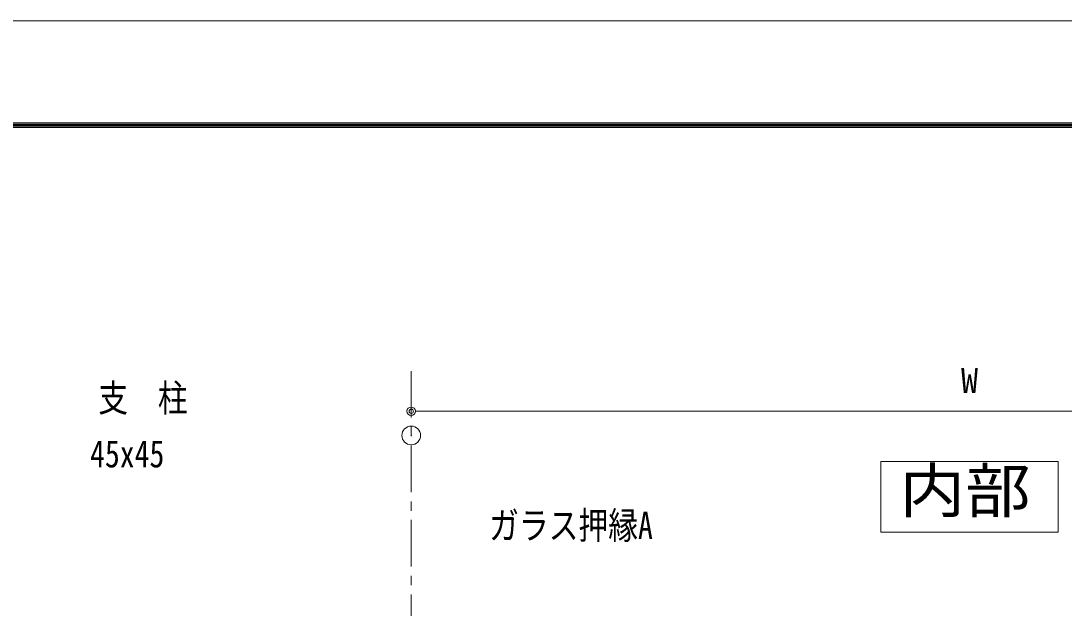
# Model space of a CAD drawing. Units: millimetres, scale not verified. Extents: x -3659 to 3659, y -1188 to 1188.
# Drawn here: x -2306 to -1746, y 873 to 1188 of the extents above; entities that cross this region are included whole.
import ezdxf
from ezdxf.enums import TextEntityAlignment as Align

# ---------------------------------------------------------------- set-up
doc = ezdxf.new("R2010")
doc.units = ezdxf.units.MM
doc.header["$LTSCALE"] = 20
doc.header["$PDMODE"] = 32
doc.header["$PDSIZE"] = 10
doc.linetypes.add('USER1', pattern=[2, 1.25, -0.25, 0.25, -0.25])
for name, color, linetype, lineweight in [('0-0_0', 7, 'Continuous', 18), ('0-1_DEFPOINTS', 7, 'Continuous', 18), ('0-4_WAKU', 7, 'Continuous', 18), ('0-8_3中心線', 2, 'USER1', 18), ('0-A_1手摺寸法', 7, 'Continuous', 18), ('0-C_P4-12', 7, 'Continuous', 18)]:
    doc.layers.add(name, color=color, linetype=linetype, lineweight=lineweight)
doc.styles.add('ＭＳ ゴシック', font='')
doc.styles.get('ＭＳ ゴシック').set_extended_font_data('MS Gothic')

# ---------------------------------------------------------------- blocks, each defined once
blk = doc.blocks.new('_ORIGIN2')
at = {"layer": '0-0_0'}
blk.add_line((-0.5, 0), (-1, 0), dxfattribs=at)
for radius in [0.5, 0.25]:
    blk.add_circle((0, 0), radius, dxfattribs=at)
blk = doc.blocks.new('D18')
at = {"layer": '0-1_DEFPOINTS'}
blk.add_point((22.3, 1389.26), dxfattribs=at)
at = {"layer": '0-A_1手摺寸法'}
for p, q in [((22.3, 1400.76), (22.3, 1402.23)), ((26.9, 1402.23), (617.7, 1402.23))]:
    blk.add_line(p, q, dxfattribs=at)
at = {"layer": '0-A_1手摺寸法', "xscale": 4.6, "yscale": 4.6, "rotation": 180}
blk.add_blockref('_ORIGIN2', (22.3, 1402.23), dxfattribs=at)
at = {"layer": '0-A_1手摺寸法', "style": 'ＭＳ ゴシック'}
blk.add_text('W', height=13.49, dxfattribs=at).set_placement((317.7, 1407.98), align=Align.BOTTOM_LEFT)

msp = doc.modelspace()

# ---------------------------------------------------------------- linework, layer by layer
at = {"layer": '0-1_DEFPOINTS', "color": 5}
msp.add_line((-294.91, 1188), (-3658.91, 1188), dxfattribs=at)
at = {"layer": '0-4_WAKU'}
for p, q in [((-377.71, 1133.2), (-3580.11, 1133.2)), ((-378.31, 1132.6), (-3579.51, 1132.6)), ((-378.91, 1132), (-3578.91, 1132)), ((-379.51, 1131.4), (-3578.31, 1131.4)), ((-380.11, 1130.8), (-3577.71, 1130.8))]:
    msp.add_line(p, q, dxfattribs=at)
at = {"layer": '0-8_3中心線'}
msp.add_line((-2096.35, 999.9), (-2096.35, 716.56), dxfattribs=at)
at = {"layer": '0-C_P4-12'}
msp.add_line((-1844.01, 951.3), (-1844.01, 913.29), dxfattribs=at)
msp.add_lwpolyline([(-1844.01, 913.29), (-1748.69, 913.29), (-1748.69, 951.3), (-1844.01, 951.3)], dxfattribs=at)

# ---------------------------------------------------------------- block references
at = {"layer": '0-A_1手摺寸法'}
msp.add_blockref('D18', (-2118.65, -423.94), dxfattribs=at)

# ---------------------------------------------------------------- texts
at = {"layer": '0-0_0', "style": 'ＭＳ ゴシック', "width": 0.8}
for s, p in [('支\u3000柱', (-2264.47, 973.69)), ('45x45', (-2268.9, 943.76)), ('ガラス押縁A', (-2054.49, 905.25))]:
    msp.add_text(s, height=14.66, dxfattribs=at).set_placement(p, align=Align.BOTTOM_LEFT)
at = {"layer": '0-C_P4-12', "style": 'ＭＳ ゴシック', "width": 1.1}
msp.add_text('内部', height=23.46, dxfattribs=at).set_placement((-1833.95, 916.92), align=Align.BOTTOM_LEFT)

doc.saveas('drawing.dxf')
